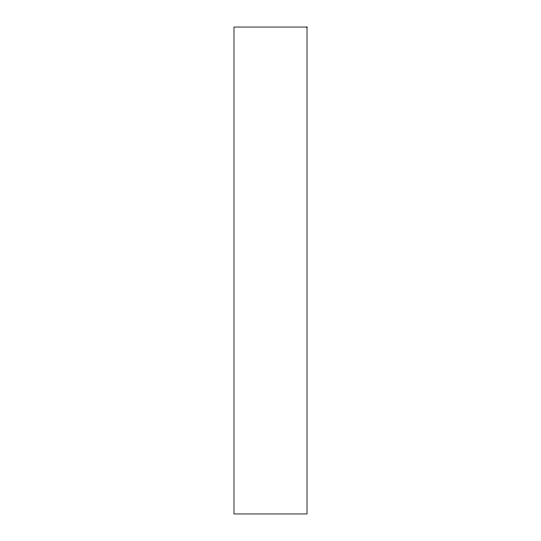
<?xml version="1.0" encoding="UTF-8"?>
<svg xmlns="http://www.w3.org/2000/svg" width="541" height="541" viewBox="0 0 541 541"><rect width="100%" height="100%" fill="white"/><g stroke="black" fill="none" stroke-linecap="round" stroke-linejoin="round"><path stroke-width="0.81" d="M307.017 27.05L233.983 27.05L233.983 513.95L307.017 513.95L307.017 27.05"/></g></svg>
